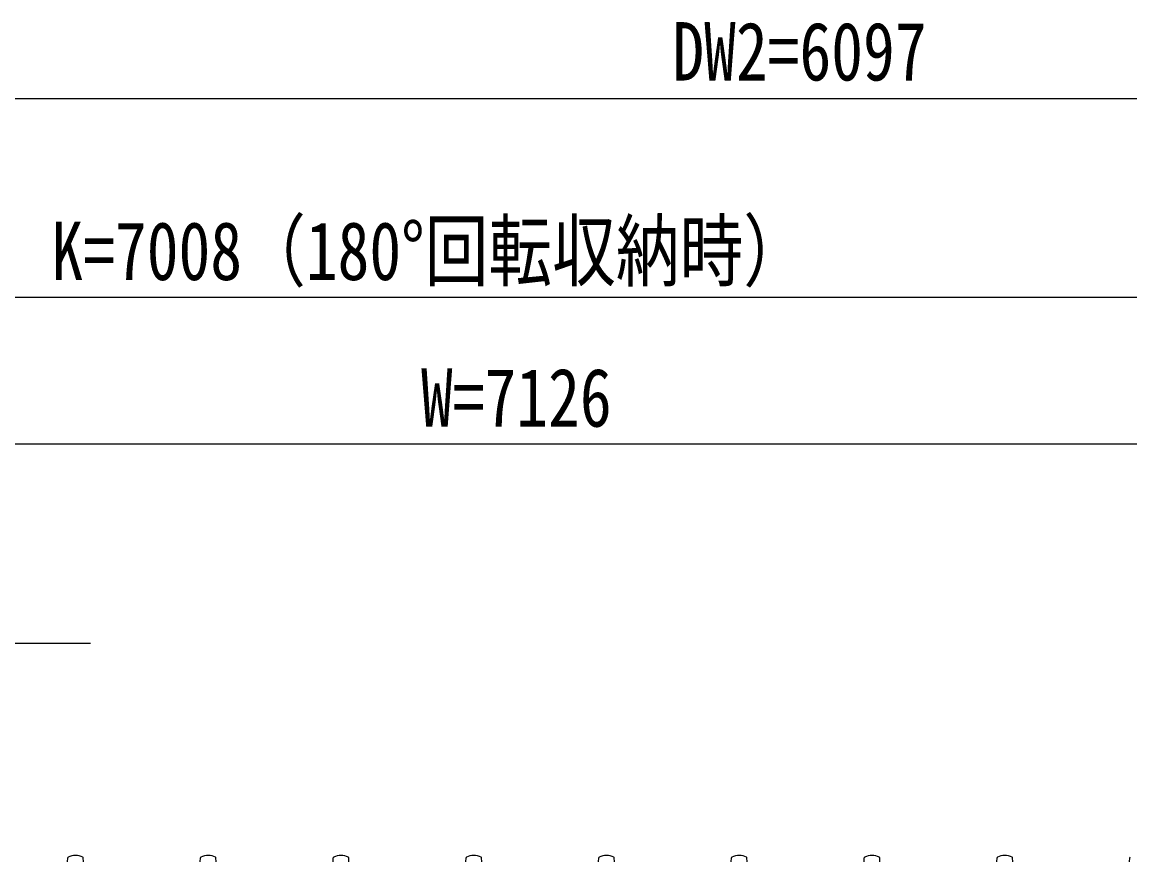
# Model space of a CAD drawing. Units: millimetres, scale not verified. Extents: x -16820 to 16820, y -11880 to 11880.
# Drawn here: x -11317 to -9648, y -8841 to -7575 of the extents above; entities that cross this region are included whole.
import ezdxf
from ezdxf.enums import TextEntityAlignment as Align

# ---------------------------------------------------------------- set-up
doc = ezdxf.new("R2010")
doc.units = ezdxf.units.MM
doc.header["$LTSCALE"] = 50
doc.layers.add('0-3_YKK_13', color=4, linetype='Continuous')
doc.layers.add('0-5_YKK_D', color=6, linetype='Continuous')
doc.styles.add('ＭＳ ゴシック', font='')
doc.styles.get('ＭＳ ゴシック').set_extended_font_data('MS Gothic')

msp = doc.modelspace()

# ---------------------------------------------------------------- linework, layer by layer
at = {"layer": '0-3_YKK_13'}
for p, q in [((-11248.14, -8840.68), (-11247.76, -8834.55)), ((-11224.14, -8840.68), (-11224.51, -8834.55)), ((-11048.14, -8840.68), (-11047.76, -8834.55)), ((-11024.14, -8840.68), (-11024.51, -8834.55)), ((-10848.14, -8840.68), (-10847.76, -8834.55)), ((-10824.14, -8840.68), (-10824.51, -8834.55)), ((-10648.14, -8840.68), (-10647.76, -8834.55)), ((-10624.14, -8840.68), (-10624.51, -8834.55)), ((-10448.14, -8840.68), (-10447.76, -8834.55)), ((-10424.14, -8840.68), (-10424.51, -8834.55)), ((-10248.14, -8840.68), (-10247.76, -8834.55)), ((-10224.14, -8840.68), (-10224.51, -8834.55)), ((-10048.14, -8840.68), (-10047.76, -8834.55)), ((-10024.14, -8840.68), (-10024.51, -8834.55)), ((-9848.14, -8840.68), (-9847.76, -8834.55)), ((-9824.14, -8840.68), (-9824.51, -8834.55)), ((-9648.14, -8840.68), (-9647.76, -8834.55))]:
    msp.add_line(p, q, dxfattribs=at)
for centre, radius, start, end in [((-11246.77, -8834.61), 1, 117.6601, 176.5), ((-11236.14, -8854.89), 23.89, 62.3399, 117.6601), ((-11225.51, -8834.61), 1, 3.5, 62.3399), ((-11046.77, -8834.61), 1, 117.6601, 176.5), ((-11036.14, -8854.89), 23.89, 62.3399, 117.6601), ((-11025.51, -8834.61), 1, 3.5, 62.3399), ((-10846.77, -8834.61), 1, 117.6601, 176.5), ((-10836.14, -8854.89), 23.89, 62.3399, 117.6601), ((-10825.51, -8834.61), 1, 3.5, 62.3399), ((-10646.77, -8834.61), 1, 117.6601, 176.5), ((-10636.14, -8854.89), 23.89, 62.3399, 117.6601), ((-10625.51, -8834.61), 1, 3.5, 62.3399), ((-10446.77, -8834.61), 1, 117.6601, 176.5), ((-10436.14, -8854.89), 23.89, 62.3399, 117.6601), ((-10425.51, -8834.61), 1, 3.5, 62.3399), ((-10246.77, -8834.61), 1, 117.6601, 176.5), ((-10236.14, -8854.89), 23.89, 62.3399, 117.6601), ((-10225.51, -8834.61), 1, 3.5, 62.3399), ((-10046.77, -8834.61), 1, 117.6601, 176.5), ((-10036.14, -8854.89), 23.89, 62.3399, 117.6601), ((-10025.51, -8834.61), 1, 3.5, 62.3399), ((-9846.77, -8834.61), 1, 117.6601, 176.5), ((-9836.14, -8854.89), 23.89, 62.3399, 117.6601), ((-9825.51, -8834.61), 1, 3.5, 62.3399), ((-9646.77, -8834.61), 1, 117.6601, 176.5)]:
    msp.add_arc(centre, radius, start, end, dxfattribs=at)
at = {"layer": '0-5_YKK_D'}
for p, q in [((-13084.64, -7689.99), (-6987.64, -7689.99)), ((-6987.64, -7989.99), (-13995.64, -7989.99)), ((-7028.64, -8211), (-13954.64, -8211))]:
    msp.add_line(p, q, dxfattribs=at)
msp.add_lwpolyline([(-11836.14, -8511), (-11636.14, -8511), (-11213.34, -8511)], dxfattribs=at)

# ---------------------------------------------------------------- texts
at = {"layer": '0-5_YKK_D', "style": 'ＭＳ ゴシック', "width": 0.8}
for s, p in [('DW2=6097', (-10336.94, -7689.19)), ('K=7008（180°回転収納時）', (-11272.44, -7989.99)), ('W=7126', (-10715.64, -8211))]:
    msp.add_text(s, height=87.98, dxfattribs=at).set_placement(p, align=Align.BOTTOM_LEFT)

doc.saveas('drawing.dxf')
